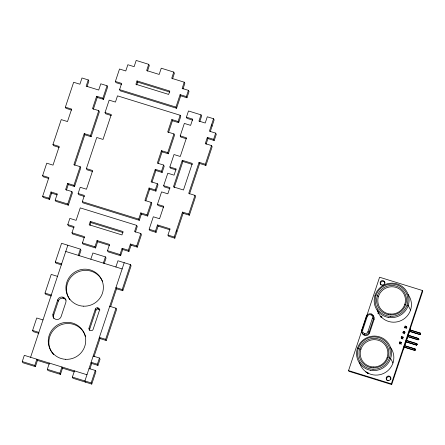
<?xml version="1.0" encoding="UTF-8"?>
<svg xmlns="http://www.w3.org/2000/svg" width="445" height="445" viewBox="0 0 445 445"><rect width="100%" height="100%" fill="white"/><g stroke="black" fill="none" stroke-linecap="round" stroke-linejoin="round"><path stroke-width="0.67" d="M366.469 316.818L366.268 316.423A3.866 3.788 -27.4 0 1 371.136 313.942A3.866 3.788 -27.4 0 1 373.578 318.703L369.094 332.187A3.866 3.788 -27.4 0 1 364.233 334.69A3.866 3.788 -27.4 0 1 361.785 329.923L366.285 316.395L367.214 316.567A2.759 2.703 -27.4 0 1 370.685 314.782A2.759 2.703 -27.4 0 1 372.432 318.181L373.544 318.659L374.028 319.571L369.545 333.055A3.866 3.788 -27.4 0 1 362.08 332.498M387.172 357.385L388.112 357.513M404.761 304.48L405.707 304.608M372.432 318.181L367.948 331.67A2.759 2.703 -27.4 0 1 364.477 333.455L364.233 334.69M48.833 178.523L43.198 176.776L42.609 175.636L46.747 163.187L53.011 165.128L59.218 146.455L52.955 144.514L61.232 119.616L67.495 121.557L71.634 109.108L65.371 107.167L73.648 82.269L79.916 84.211L81.986 77.986L88.249 79.928L88.861 81.112L86.998 86.714M49.54 199.377L48.928 198.192L50.997 191.967L51.609 193.152L49.54 199.377L43.276 197.435L42.664 196.251L48.872 177.577L42.609 175.636M88.249 79.928L86.18 86.152L98.707 90.035L100.776 83.81L107.045 85.752L107.657 86.931L103.518 99.38L97.255 97.438L96.637 96.259L92.499 108.708L98.768 110.649L99.38 111.829L91.103 136.726L84.834 134.785L84.222 133.606L73.876 164.728L80.139 166.664L80.751 167.848L74.543 186.522L68.28 184.58L67.668 183.401L65.599 189.626L71.862 191.561L72.474 192.746L68.335 205.195L55.809 201.312L55.191 200.133L57.26 193.909L50.997 191.967M66.416 190.182L68.28 184.58M74.704 165.262L84.834 134.785M93.333 109.236L97.255 97.438M68.335 205.195L67.723 204.01L71.862 191.561M74.543 186.522L73.931 185.337L80.139 166.664M91.103 136.726L90.485 135.541L98.768 110.649M103.518 99.38L102.906 98.2L107.045 85.752M35.394 366.624L34.782 365.445L36.852 359.221L37.463 360.4L35.394 366.624L22.862 362.747L22.25 361.562L24.319 355.338L86.97 374.74M38.849 333.372L33.208 331.625L32.596 330.44L36.735 317.991L43.004 319.933M51.264 296.025L45.629 294.279L45.012 293.094L51.225 274.42L57.488 276.362M61.616 264.903L55.975 263.156L55.364 261.971L61.571 243.298L80.367 249.122L80.979 250.301L79.115 255.903M74.031 227.556L68.391 225.81L67.779 224.625L69.848 218.4L76.112 220.342L80.25 207.893L136.637 225.354L137.249 226.538L135.386 232.14M84.378 196.434L78.737 194.688L78.125 193.503L80.195 187.278L86.463 189.22L92.671 170.546L86.402 168.605L96.754 137.483L103.017 139.424L111.295 114.526L105.031 112.585L109.17 100.136L115.433 102.077L117.502 95.853L180.153 115.261L180.765 116.44L178.695 122.664L172.432 120.723L171.82 119.544L167.676 131.993L173.945 133.928L174.557 135.113L168.349 153.786L162.086 151.845L161.468 150.666L157.33 163.115L163.593 165.051L164.211 166.235L162.141 172.46L155.872 170.518L155.261 169.339L151.122 181.788L157.385 183.724L158.003 184.909L155.934 191.133L149.665 189.192L149.053 188.013L144.914 200.461L151.178 202.397L151.79 203.582L147.651 216.031L141.388 214.09L140.776 212.905L138.707 219.129L139.318 220.314L141.388 214.09M121.63 84.394L115.989 82.648L115.377 81.463L119.516 69.014L125.779 70.955L127.849 64.731L134.117 66.672L136.187 60.448L148.713 64.33L149.325 65.51L147.467 71.117M30.583 357.279L67.835 245.24M84.455 237.652L72.585 233.975L71.973 232.791L74.042 226.566L67.779 224.625M139.318 220.314L82.937 202.853L82.319 201.668L84.389 195.444L78.125 193.503M176.57 108.274L175.959 107.095L180.097 94.646L180.709 95.825L176.57 108.274L120.183 90.813L119.572 89.629L121.641 83.404L115.377 81.463M63.168 297.254A4.194 4.111 -27.4 0 1 65.821 302.428L61.104 316.623A4.194 4.111 -27.4 0 1 55.825 319.338L55.647 319.282A4.194 4.111 -27.4 0 1 52.994 314.109L57.711 299.913A4.194 4.111 -27.4 0 1 62.99 297.204L63.78 298.439A4.194 4.111 -27.4 0 1 65.988 300.097M53.839 318.442A4.194 4.111 -27.4 0 1 53.606 315.294L58.323 301.098A4.194 4.111 -27.4 0 1 63.602 298.384L63.78 298.439M78.298 255.347L80.367 249.122M95.575 247.96L94.963 246.775L97.032 240.55L97.644 241.735L95.575 247.96L83.048 244.077L82.436 242.898L84.505 236.673L71.973 232.791M90.296 221.421L89.184 224.781L121.947 234.927L123.065 231.567L90.296 221.421L90.913 222.606L123.02 232.551M137.016 80.912L135.897 84.272L168.661 94.418L169.779 91.058L137.016 80.912L137.627 82.097L169.74 92.037M89.979 225.404L90.913 222.606M136.698 84.895L137.627 82.097M60.453 374.39L59.841 373.205L61.911 366.98L62.523 368.165L60.453 374.39L47.921 370.507L47.309 369.322L49.378 363.098M148.713 64.33L146.644 70.555L159.177 74.432L161.246 68.207L173.773 72.09L174.39 73.275L172.527 78.876M90.825 259.224L92.894 252.999L105.426 256.882L106.038 258.067L104.175 263.668M103.357 263.106L105.426 256.882M120.634 255.719L120.022 254.54L122.091 248.316L122.709 249.495L120.634 255.719L108.107 251.842L107.495 250.657L109.565 244.433L97.032 240.55M89.039 368.516L95.302 370.457L95.914 371.642L91.776 384.091L72.98 378.267L72.368 377.087L74.437 370.863M173.773 72.09L171.703 78.314L184.236 82.197L184.847 83.376L182.984 88.978M98.356 308.107A1.769 1.73 -27.4 0 1 99.474 310.282L93.127 329.378A1.769 1.73 -27.4 0 1 90.902 330.524L90.14 330.285A1.769 1.73 -27.4 0 1 89.022 328.11L95.369 309.008A1.769 1.73 -27.4 0 1 97.594 307.868L98.356 308.107L98.974 309.286A1.769 1.73 -27.4 0 1 99.903 309.987M89.662 330.451A1.769 1.73 -27.4 0 1 89.634 329.289L95.987 310.193A1.769 1.73 -27.4 0 1 98.206 309.053L98.974 309.286M115.884 266.989L117.953 260.764L130.485 264.642L131.097 265.826L122.82 290.724L116.557 288.783L115.939 287.598L122.208 289.539L122.82 290.724M124.216 262.7L84.9 380.964L85.512 382.149M130.429 244.027L131.041 245.212L128.972 251.436L128.36 250.251L130.429 244.027L136.693 245.968L137.305 247.153L141.443 234.704L140.831 233.519L134.568 231.578L136.637 225.354M184.236 82.197L182.166 88.422L188.43 90.363L189.042 91.542L186.972 97.766L180.709 95.825M89.857 369.077L91.72 363.476L91.108 362.291L97.372 364.233L97.983 365.417L100.053 359.193L99.441 358.008L93.177 356.067M94.006 356.606L99.997 338.578L99.385 337.393L105.649 339.335L106.26 340.52L116.612 309.397L115.995 308.213L109.731 306.271M110.56 306.811L116.557 288.783M145.743 200.984L149.665 189.192M151.951 182.311L155.872 170.518M158.164 163.638L162.086 151.845M168.51 132.521L172.432 120.723M91.776 384.091L91.164 382.906L95.302 370.457M97.372 364.233L99.441 358.008M105.649 339.335L115.995 308.213M122.208 289.539L130.485 264.642M136.693 245.968L140.831 233.519M147.651 216.031L147.039 214.846L151.178 202.397M155.934 191.133L155.316 189.948L157.385 183.724M162.141 172.46L161.524 171.275L163.593 165.051M168.349 153.786L167.737 152.602L173.945 133.928M178.695 122.664L178.083 121.479L180.153 115.261M186.972 97.766L186.36 96.587L188.43 90.363M156.045 232.362L155.433 231.178L157.502 224.953L158.114 226.138L156.045 232.362L149.781 230.421L149.164 229.236L153.303 216.787L159.571 218.729L163.71 206.28L157.441 204.338L161.585 191.89L167.848 193.831L169.918 187.606L163.654 185.665L167.793 173.216L174.056 175.158L176.125 168.933L169.862 166.992L174.001 154.543L180.264 156.484L186.472 137.811L180.208 135.87L184.347 123.421L190.61 125.362L192.679 119.138L186.416 117.196L188.485 110.972L201.018 114.855L201.63 116.039L199.766 121.641M182.272 160.3L173.433 186.889L183.468 189.998L192.307 163.41L182.272 160.3L182.884 161.485L192.296 164.4M174.262 187.423L182.884 161.485M201.018 114.855L198.948 121.079L205.212 123.02L207.281 116.796L213.544 118.737L214.156 119.916L210.229 131.742M174.84 238.181L174.223 236.996L182.506 212.098L183.118 213.283L174.84 238.181L168.572 236.239L167.96 235.06L170.029 228.836L157.502 224.953M213.544 118.737L209.406 131.186L215.669 133.122L216.287 134.307L214.217 140.531L213.6 139.346L207.337 137.41L205.267 143.635L211.531 145.571L212.143 146.755L205.935 165.429L205.323 164.244L199.06 162.308L188.713 193.43L194.977 195.366L195.589 196.551L189.381 215.224L183.118 213.283M189.542 193.964L199.672 163.487L199.06 162.308M206.085 144.191L207.948 138.59L207.337 137.41M189.381 215.224L188.769 214.039L194.977 195.366M205.323 164.244L211.531 145.571M213.6 139.346L215.669 133.122M348.541 370.602L379.585 277.235L422.394 290.496L422.75 291.186L391.706 384.552L348.897 371.291L348.541 370.602L391.35 383.863L391.706 384.552M364.477 333.455A2.759 2.703 -27.4 0 1 362.731 330.051L367.214 316.567M377.95 313.725L378.556 311.906M378.534 313.736L378.945 312.496M367.943 372.81L367.737 373.433L367.965 372.86M401.651 343.151L401.212 342.3L399.866 341.882L399.421 343.206L399.866 344.063M403.404 337.883L402.964 337.026L401.618 336.609L401.173 337.939L401.618 338.795M405.156 332.61L404.716 331.759L403.37 331.341L402.925 332.671L403.37 333.522M406.908 327.342L406.469 326.485L405.122 326.068L404.677 327.398L405.122 328.254M401.212 344.48L400.767 343.623L399.421 343.206L400.161 342.461L399.866 341.882M402.964 339.212L402.519 338.356L401.173 337.939L401.913 337.193L401.618 336.609M404.716 333.939L404.271 333.088L402.925 332.671L403.57 332.215L403.37 331.341M406.469 328.671L406.024 327.815L404.677 327.398L405.417 326.652L405.122 326.068M400.367 342.845L401.212 342.3L400.767 343.623L400.066 342.756M402.119 337.577L402.964 337.026L402.519 338.356L401.818 337.482M403.871 332.309L404.716 331.759L404.271 333.088L403.57 332.215M405.623 327.036L406.469 326.485L406.024 327.815L405.323 326.942M391.35 383.863L422.394 290.496M403.615 349.019L410.518 328.271M407.77 335.002L418.645 338.578L418.205 339.908L407.453 336.576M403.949 347.117L414.701 350.443L415.341 349.993L415.013 348.869L404.266 345.537M405.701 341.843L416.453 345.175L417.093 344.719L416.765 343.596L406.018 340.269M418.845 339.452L418.517 338.328L418.072 339.657L418.845 339.452L418.645 338.578M409.205 331.303L419.958 334.634L420.597 334.178L420.269 333.055L409.522 329.728M415.341 349.993L415.013 348.869L414.701 350.443L415.141 349.119L404.388 345.787M417.093 344.719L416.765 343.596L416.453 345.175L416.893 343.846L406.14 340.52M420.597 334.178L420.269 333.055L419.958 334.634L420.397 333.305L410.279 330.173M381.204 317.513L381.426 316.923M381.232 317.313L380.675 316.879M361.785 329.895L362.731 330.051M420.57 334.128L419.824 334.384L409.083 331.058M418.817 339.396L418.072 339.657L407.331 336.325M417.065 344.669L416.32 344.925L405.579 341.599M415.313 349.937L414.568 350.193L403.826 346.866M375.992 295.402L375.057 295.235L375.341 295.842M358.397 348.307L357.469 348.14L357.602 348.468M180.097 94.646L186.36 96.587M119.572 89.629L175.959 107.095M192.668 120.128L187.028 118.381L186.416 117.196M96.637 96.259L102.906 98.2M171.82 119.544L178.083 121.479M207.948 138.59L214.217 140.531M111.283 115.516L105.643 113.77L105.031 112.585M186.461 138.801L180.82 137.054L180.208 135.87M71.6 110.054L65.96 108.307L65.371 107.167M161.468 150.666L167.737 152.602M199.672 163.487L205.935 165.429M84.222 133.606L90.485 135.541M176.114 169.923L170.474 168.177L169.862 166.992M155.261 169.339L161.524 171.275M59.179 147.401L53.545 145.654L52.955 144.514M169.901 188.597L164.266 186.85L163.654 185.665M149.053 188.013L155.316 189.948M92.655 171.536L87.02 169.79L86.402 168.605M182.506 212.098L188.769 214.039M163.693 207.27L158.058 205.523L157.441 204.338M67.668 183.401L73.931 185.337M140.776 212.905L147.039 214.846M82.319 201.668L138.707 219.129M51.609 193.152L57.249 194.893M158.114 226.138L169.984 229.815M42.664 196.251L48.928 198.192M55.191 200.133L67.723 204.01M149.164 229.236L155.433 231.178M167.96 235.06L174.223 236.996M380.214 316.428L382.044 316.99M405.417 326.652L405.723 326.747M131.041 245.212L137.305 247.153M403.665 331.92L403.971 332.014M408.527 335.441L418.011 338.384M122.091 248.316L128.36 250.251M97.644 241.735L109.514 245.412M122.709 249.495L128.972 251.436M401.913 337.193L402.219 337.288M82.436 242.898L94.963 246.775M107.495 250.657L120.022 254.54M400.161 342.461L400.467 342.555M65.765 251.464L122.147 268.925M55.364 261.971L61.627 263.913M365.723 371.959L367.036 372.365M367.798 373.455L368.193 373.578M45.012 293.094L51.281 295.035M99.997 338.578L106.26 340.52M32.596 330.44L38.86 332.382M91.72 363.476L97.983 365.417M37.463 360.4L49.334 364.077M62.523 368.165L74.393 371.836M22.25 361.562L34.782 365.445M47.309 369.322L59.841 373.205M72.368 377.087L91.164 382.906M407.064 305.025L408.21 305.548L410.557 310.082M377.349 295.825L378.495 296.342M367.948 331.67L369.061 332.148L369.545 333.055M389.47 357.936L390.621 358.453L392.968 362.986M359.755 348.73L360.901 349.253M380.258 282.136L380.614 282.825M371.136 313.942L371.358 314.376M390.677 378.962L390.877 379.351M386.288 377.605L386.649 378.295M211.475 124.962L212.087 126.141M176.292 230.771L176.91 231.956M97.594 307.868L98.206 309.053M95.369 309.008L95.987 310.193M89.022 328.11L89.634 329.289M62.99 297.204L63.602 298.384M57.711 299.913L58.323 301.098M52.994 314.109L53.606 315.294M53.667 354.632A18.818 18.434 -27.4 0 1 58.579 325.935A18.818 18.434 -27.4 0 1 85.646 336.754M69.865 299.669A18.818 18.434 -27.4 0 1 76.279 272.768A18.818 18.434 -27.4 0 1 102.567 281.468M381.137 285.111A2.32 2.27 -27.4 0 1 381.821 281.463A2.32 2.27 -27.4 0 1 385.097 283.187M387.334 380.725A2.32 2.27 -27.4 0 1 387.551 377.099A2.32 2.27 -27.4 0 1 391.027 378.211M390.704 347.734A17.539 17.177 -27.4 0 1 383.818 373.344A17.539 17.177 -27.4 0 1 359.554 362.72M407.904 294.301A17.539 17.177 -27.4 0 1 401.707 320.289A17.539 17.177 -27.4 0 1 377.143 309.815M372.276 315.099A3.866 3.788 -27.4 0 1 374.028 319.571M65.676 359.321A18.818 18.434 -27.4 0 0 83.821 332.426A18.818 18.434 -27.4 0 0 51.442 330.741A18.818 18.434 -27.4 0 0 65.676 359.321M83.349 306.177A18.818 18.434 -27.4 0 0 101.488 279.282A18.818 18.434 -27.4 0 0 69.114 277.597A18.818 18.434 -27.4 0 0 83.349 306.177M382.316 285.095A2.32 2.27 -27.4 0 0 384.513 281.757A2.32 2.27 -27.4 0 0 380.52 281.596A2.32 2.27 -27.4 0 0 382.316 285.095M388.351 380.564A2.32 2.27 -27.4 0 0 390.543 377.221A2.32 2.27 -27.4 0 0 386.555 377.065A2.32 2.27 -27.4 0 0 388.351 380.564M372.999 369.278A16.432 16.098 -27.4 0 0 388.552 345.609A16.432 16.098 -27.4 0 0 360.255 344.48A16.432 16.098 -27.4 0 0 372.999 369.278M370.585 370.29A17.539 17.177 -27.4 0 0 390.588 347.545A17.539 17.177 -27.4 0 0 360.94 342.127A17.539 17.177 -27.4 0 0 370.585 370.29M373.244 366.975A13.895 13.611 -27.4 0 0 386.394 346.966A13.895 13.611 -27.4 0 0 362.475 346.01A13.895 13.611 -27.4 0 0 373.244 366.975M370.98 367.631A14.997 14.691 -27.4 0 0 388.09 348.185A14.997 14.691 -27.4 0 0 362.736 343.551A14.997 14.691 -27.4 0 0 370.98 367.631M390.588 316.373A16.432 16.098 -27.4 0 0 406.14 292.704A16.432 16.098 -27.4 0 0 377.849 291.57A16.432 16.098 -27.4 0 0 390.588 316.373M388.174 317.38A17.539 17.177 -27.4 0 0 408.182 294.635A17.539 17.177 -27.4 0 0 378.534 289.217A17.539 17.177 -27.4 0 0 388.174 317.38M390.838 314.07A13.895 13.611 -27.4 0 0 403.982 294.062A13.895 13.611 -27.4 0 0 380.063 293.105A13.895 13.611 -27.4 0 0 390.838 314.07M388.574 314.726A14.997 14.691 -27.4 0 0 405.679 295.274A14.997 14.691 -27.4 0 0 380.325 290.641A14.997 14.691 -27.4 0 0 388.574 314.726"/></g></svg>
